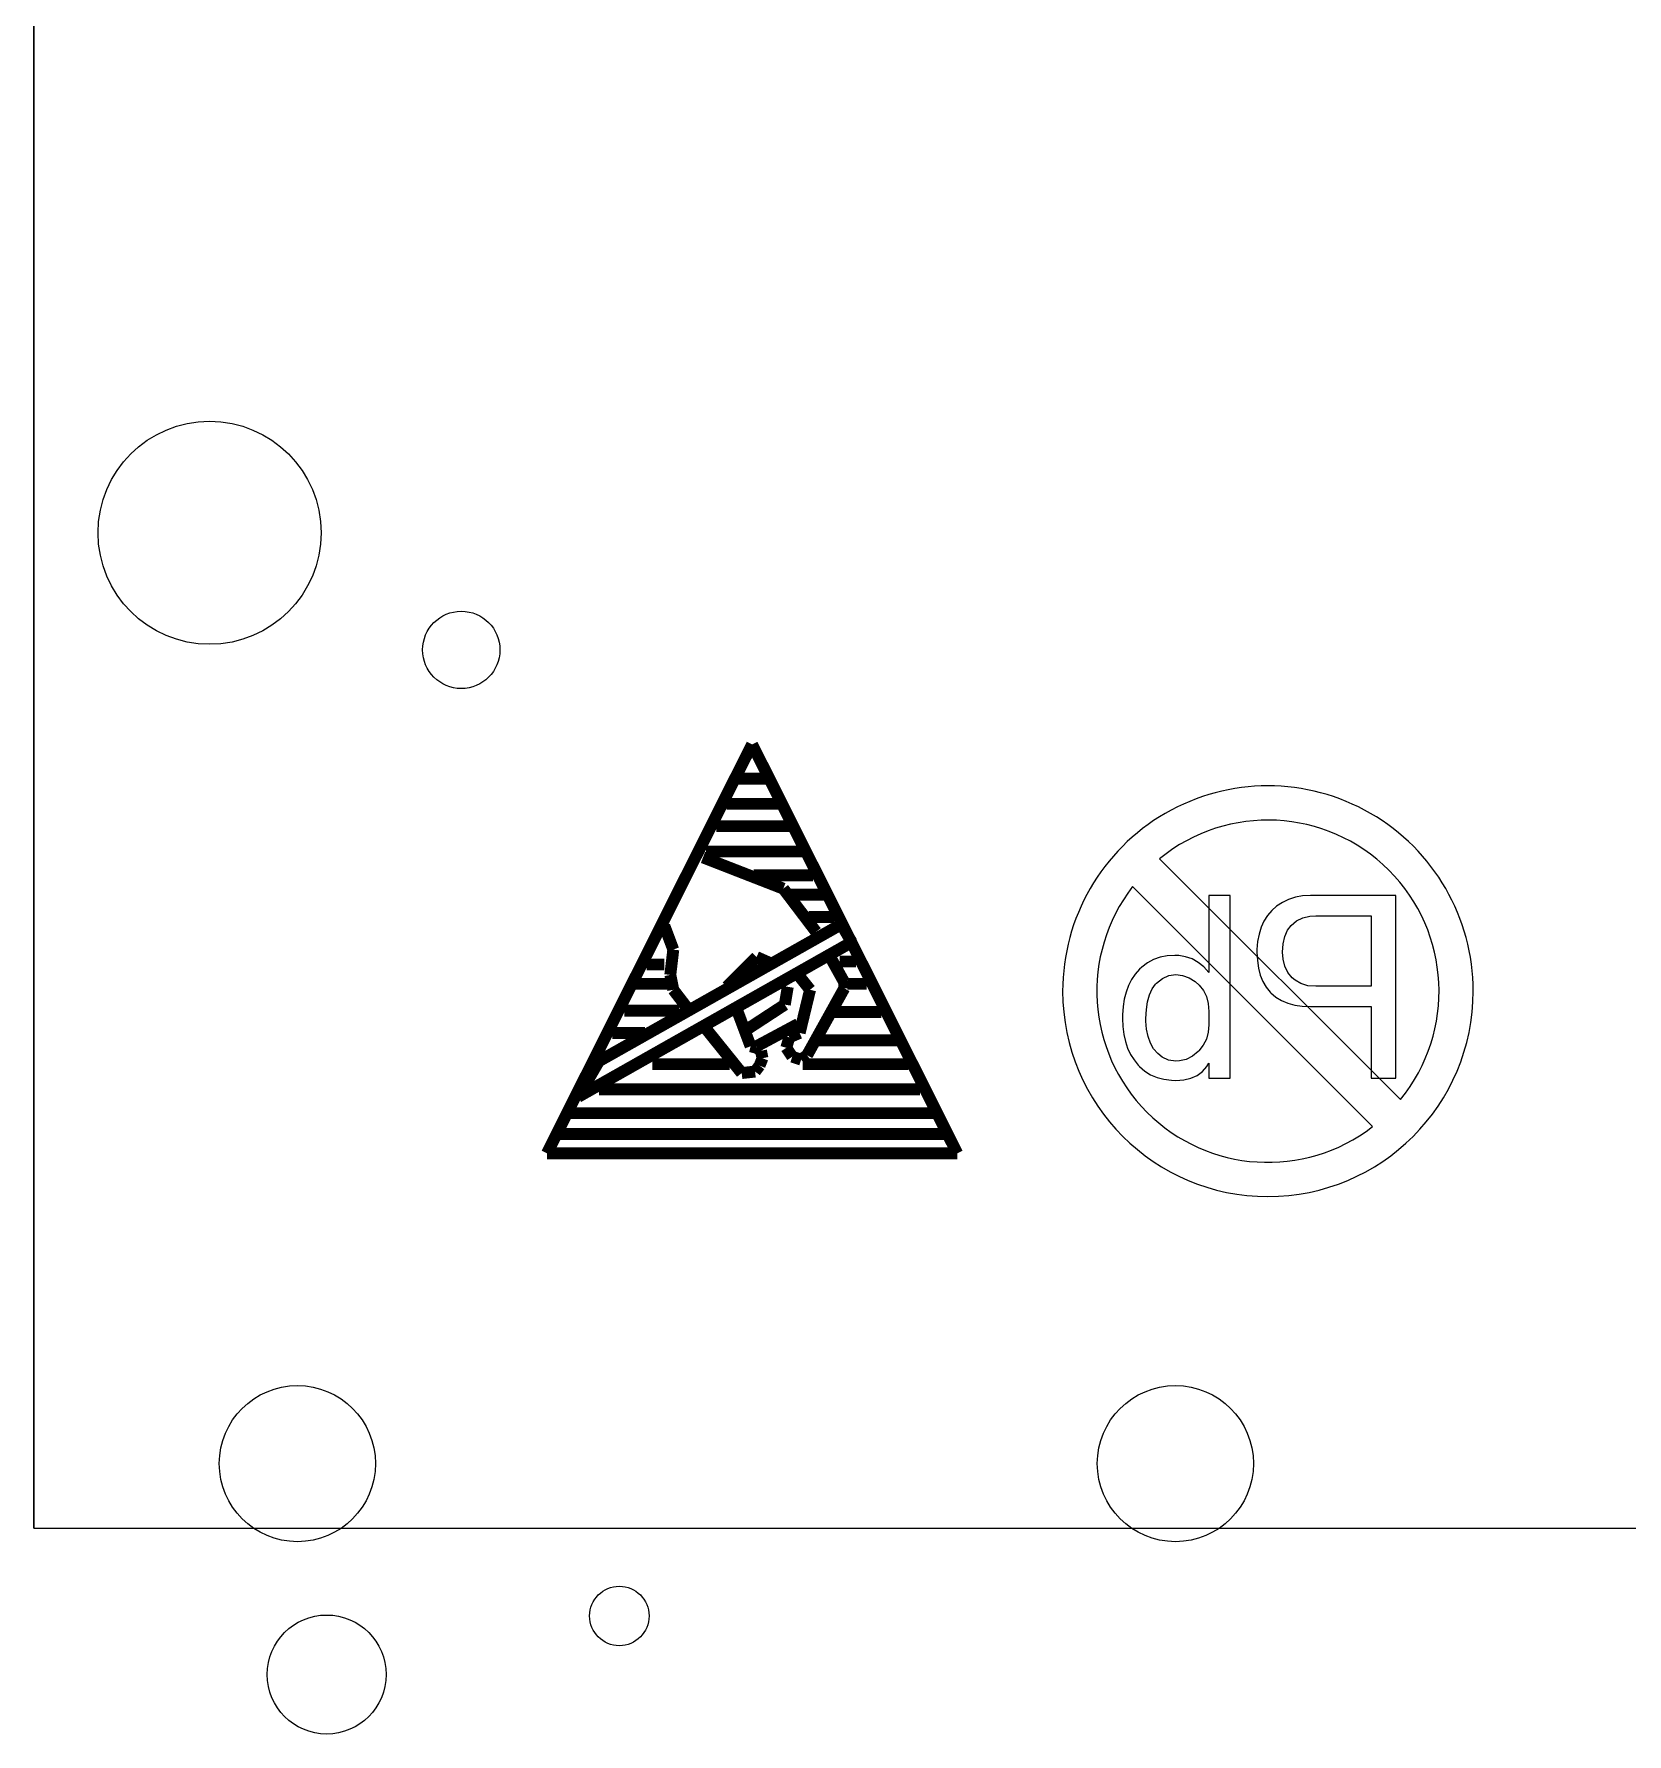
# Model space of a CAD drawing. Extents: x 0 to 69, y -3.5 to 82.6.
# Drawn here: x 0 to 27.22, y -3.52 to 25.52 of the extents above; entities that cross this region are included whole.
import ezdxf

# ---------------------------------------------------------------- set-up
doc = ezdxf.new("R2010")
doc.units = 0
for name, color, linetype in [('BOARD_GEOMETRY_OUTLINE', 3, 'CONTINUOUS'), ('BOARD_GEOMETRY_SILKSCREEN_', 1, 'CONTINUOUS'), ('PIN_B', 5, 'CONTINUOUS')]:
    doc.layers.add(name, color=color, linetype=linetype)

msp = doc.modelspace()

# ---------------------------------------------------------------- linework, layer by layer
at = {"layer": 'BOARD_GEOMETRY_OUTLINE'}
msp.add_lwpolyline([(2.29997, 55.499762), (0, 55.499762), (0, 6.09981), (0, 0), (68.999862, 0.001016), (68.999862, 6.09981), (68.999862, 60.299854), (67.399916, 60.299854, -0.414241), (66.399918, 61.299852), (66.399918, 71.09968), (65.299844, 71.09968, -0.414195), (64.299846, 72.099678), (64.299846, 82.599784), (3.299968, 82.599784), (3.299968, 56.49976, -0.414195)], format="xyb", close=True, dxfattribs=at)
for points in [[(0, 6.09981), (0, 55.499762)], [(0, 6.09981), (0, 55.499762)], [(0, 0), (0, 6.09981)], [(0, 0), (0, 6.09981)], [(0, 0), (68.999862, 0.001016)]]:
    msp.add_lwpolyline(points, dxfattribs=at)
at = {"layer": 'BOARD_GEOMETRY_SILKSCREEN_', "const_width": 0.2032}
for points in [[(8.763, 6.4008), (12.2682, 13.3858)], [(12.2682, 13.3858), (15.7734, 6.4008)], [(12.5222, 12.8016), (12.0396, 12.8016)], [(12.7254, 12.3698), (11.8364, 12.3698)], [(12.9032, 11.9888), (11.6586, 11.9888)], [(13.1572, 11.557), (11.4808, 11.557)], [(11.43, 11.4554), (12.8016, 10.922)], [(13.3096, 11.1506), (12.2936, 11.1506)], [(12.8016, 10.922), (13.3604, 10.1854)], [(13.5128, 10.8204), (12.9286, 10.8204)], [(13.6652, 10.4394), (13.2334, 10.4394)], [(13.7922, 10.3124), (9.652, 7.9756)], [(10.922, 9.8806), (10.7696, 10.287)], [(13.97, 10.0076), (13.7922, 10.3124)], [(9.2964, 7.366), (13.97, 10.0076)], [(10.8712, 9.4488), (10.922, 9.8806)], [(13.589, 9.779), (13.843, 9.3218)], [(10.7696, 9.6266), (10.4648, 9.6266)], [(12.3444, 9.7536), (11.8364, 9.2456)], [(12.573, 9.652), (12.3444, 9.7536)], [(14.0462, 9.6774), (13.7668, 9.6774)], [(10.8458, 9.2964), (10.2616, 9.2964)], [(10.922, 9.1948), (10.8712, 9.4488)], [(11.176, 8.8646), (10.922, 9.1948)], [(12.8778, 9.2456), (12.827, 8.9408)], [(13.2588, 9.1948), (13.0556, 9.4488)], [(13.081, 8.4582), (13.2588, 9.1948)], [(13.843, 9.2202), (13.208, 8.0772)], [(13.843, 9.3472), (13.843, 9.2202)], [(14.224, 9.2964), (13.8938, 9.2964)], [(12.827, 8.9408), (12.1666, 8.509)], [(11.0236, 8.8392), (10.0838, 8.8392)], [(12.0142, 8.8392), (12.2428, 8.2296)], [(13.0556, 8.6106), (12.3444, 8.2296)], [(14.478, 8.8138), (13.6652, 8.8138)], [(10.4394, 8.4582), (9.8806, 8.4582)], [(12.0904, 7.7724), (11.4554, 8.5598)], [(12.8524, 8.2042), (12.9032, 8.382)], [(12.9032, 8.382), (13.081, 8.4582)], [(14.7574, 8.3312), (13.3858, 8.3312)], [(12.2428, 8.2296), (12.3444, 8.2042)], [(12.3444, 8.2042), (12.4206, 8.1534)], [(12.4206, 8.1534), (12.446, 8.0264)], [(12.954, 8.0518), (12.8524, 8.2042)], [(13.1064, 8.001), (12.954, 8.0518)], [(13.208, 8.0772), (13.1064, 8.001)], [(9.652, 7.9756), (9.2964, 7.366)], [(11.8872, 7.9248), (10.5664, 7.9248)], [(12.319, 7.7978), (12.0904, 7.7724)], [(12.3952, 7.8994), (12.319, 7.7978)], [(12.446, 8.0264), (12.3952, 7.8994)], [(14.9352, 7.9248), (13.1318, 7.9248)], [(15.1384, 7.493), (9.652, 7.493)], [(15.367, 7.0866), (9.1694, 7.0866)], [(15.5702, 6.731), (8.9916, 6.731)], [(15.7734, 6.4008), (8.763, 6.4008)]]:
    msp.add_lwpolyline(points, dxfattribs=at)
at = {"layer": 'BOARD_GEOMETRY_SILKSCREEN_'}
for points in [[(24.587708, 9.170416, 1), (17.573904, 9.170162, 1)], [(23.34387, 7.320534, 0.904472), (19.231102, 11.433302)], [(18.767806, 10.957306, 0.879905), (22.867874, 6.857492)]]:
    msp.add_lwpolyline(points, format="xyb", close=True, dxfattribs=at)
for points in [[(18.887694, 7.884668), (18.977356, 7.806944), (19.077178, 7.74446), (19.186144, 7.698232), (19.304254, 7.666736), (19.43227, 7.650734), (19.507962, 7.647686), (19.644106, 7.656576), (19.765264, 7.685024), (19.870166, 7.732268), (19.961098, 7.798054), (20.036536, 7.882636), (20.072858, 7.940294), (20.072858, 7.684008), (20.43811, 7.684008), (20.43811, 10.804398), (20.072858, 10.804398), (20.072858, 9.49071), (19.984212, 9.586468), (19.8882, 9.663176), (19.784314, 9.720834), (19.674332, 9.760204), (19.557492, 9.78027), (19.489928, 9.782302), (19.35861, 9.774174), (19.237706, 9.750044), (19.124676, 9.709658), (19.02079, 9.65327), (18.925032, 9.580626), (18.887694, 9.54532), (18.81378, 9.462516), (18.751296, 9.369806), (18.698972, 9.267698), (18.65757, 9.1567), (18.627344, 9.036812), (18.606008, 8.90778), (18.596864, 8.768334), (18.596102, 8.70585), (18.601182, 8.565642), (18.617184, 8.433562), (18.645378, 8.310372), (18.683732, 8.196326), (18.733262, 8.091424), (18.793714, 7.995666), (18.864326, 7.908798)], [(21.05152, 9.238488), (21.121116, 9.153906), (21.131276, 9.143746), (21.215858, 9.071102), (21.31187, 9.011666), (21.418804, 8.9662), (21.537676, 8.932926), (21.666962, 8.913622), (21.806154, 8.906764), (22.845268, 8.906764), (22.845268, 7.684008), (23.264876, 7.684008), (23.264876, 10.804398), (21.806154, 10.804398), (21.67382, 10.797286), (21.550884, 10.774934), (21.434806, 10.738612), (21.328888, 10.687304), (21.230082, 10.620756), (21.14931, 10.549128), (21.074634, 10.463276), (21.013166, 10.367264), (20.964652, 10.2616), (20.92833, 10.145522), (20.905216, 10.019284), (20.89404, 9.88314), (20.89404, 9.837928), (20.900136, 9.694418), (20.919186, 9.563354), (20.950682, 9.443466), (20.995132, 9.335516)], [(21.896832, 10.458196), (22.845268, 10.458196), (22.845268, 9.253728), (21.896832, 9.253728), (21.76272, 9.264904), (21.645626, 9.299194), (21.544788, 9.356598), (21.495512, 9.400032), (21.422614, 9.49071), (21.37029, 9.595612), (21.340064, 9.715754), (21.331936, 9.837928), (21.34108, 9.9822), (21.368258, 10.106152), (21.413724, 10.210038), (21.477224, 10.293858), (21.57095, 10.36955), (21.676868, 10.421874), (21.795994, 10.451084)], [(19.507962, 9.454388), (19.62404, 9.44118), (19.734022, 9.401048), (19.838924, 9.333484), (19.90852, 9.272016), (19.980148, 9.183116), (20.030694, 9.07923), (20.061936, 8.959088), (20.072858, 8.82396), (20.072858, 8.596884), (20.061936, 8.468868), (20.029678, 8.351774), (19.976084, 8.245856), (19.900392, 8.150098), (19.890232, 8.139938), (19.792442, 8.060436), (19.684492, 8.005826), (19.567398, 7.97941), (19.507962, 7.976616), (19.384772, 7.992618), (19.27606, 8.041132), (19.19732, 8.103616), (19.12874, 8.18642), (19.075146, 8.28421), (19.03476, 8.395208), (19.008598, 8.521192), (18.997422, 8.660384), (18.996406, 8.70585), (19.003518, 8.857234), (19.023838, 8.991346), (19.056096, 9.10844), (19.102324, 9.208262), (19.162014, 9.29005), (19.179032, 9.308084), (19.280124, 9.388856), (19.388836, 9.438386), (19.506946, 9.454388)]]:
    msp.add_lwpolyline(points, close=True, dxfattribs=at)
at = {"layer": 'PIN_B'}
for centre, radius in [((2.999994, 16.999712), 1.905), ((7.29996, 14.999716), 0.6604), ((4.499864, 1.101344), 1.3335), ((19.499834, 1.101344), 1.3335), ((9.99998, -1.500124), 0.508), ((4.99999, -2.500122), 1.016)]:
    msp.add_circle(centre, radius, dxfattribs=at)

doc.saveas('drawing.dxf')
